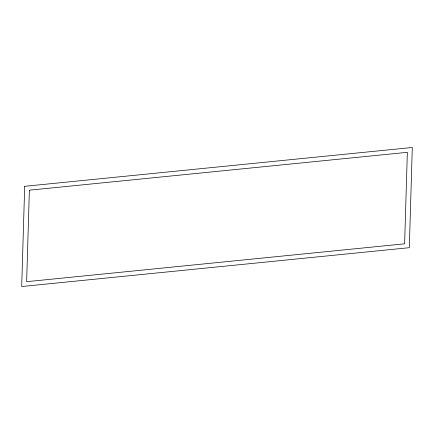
<?xml version="1.0" encoding="UTF-8"?>
<svg xmlns="http://www.w3.org/2000/svg" width="434" height="434" viewBox="0 0 434 434"><rect width="100%" height="100%" fill="white"/><g stroke="black" fill="none" stroke-linecap="round" stroke-linejoin="round"><path stroke-width="0.65" d="M24.689 186.311L21.7 286.521L409.311 247.689L412.3 147.479L24.689 186.311M29.376 190.184L26.648 281.677L404.624 243.816L407.352 152.323L29.376 190.184"/></g></svg>
